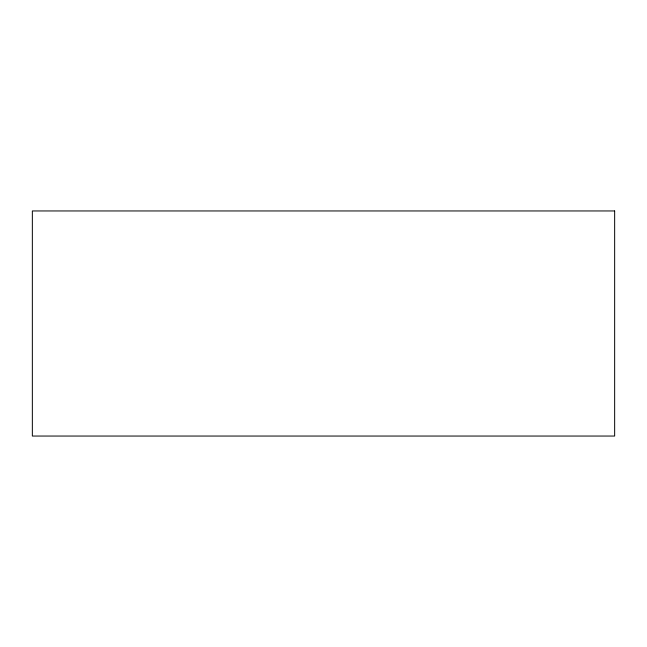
<?xml version="1.0" encoding="UTF-8"?>
<svg xmlns="http://www.w3.org/2000/svg" width="647" height="647" viewBox="0 0 647 647"><rect width="100%" height="100%" fill="white"/><g stroke="black" fill="none" stroke-linecap="round" stroke-linejoin="round"><path stroke-width="0.97" d="M614.65 210.954L32.35 210.954L32.35 436.046L614.65 436.046L614.65 210.954"/></g></svg>
